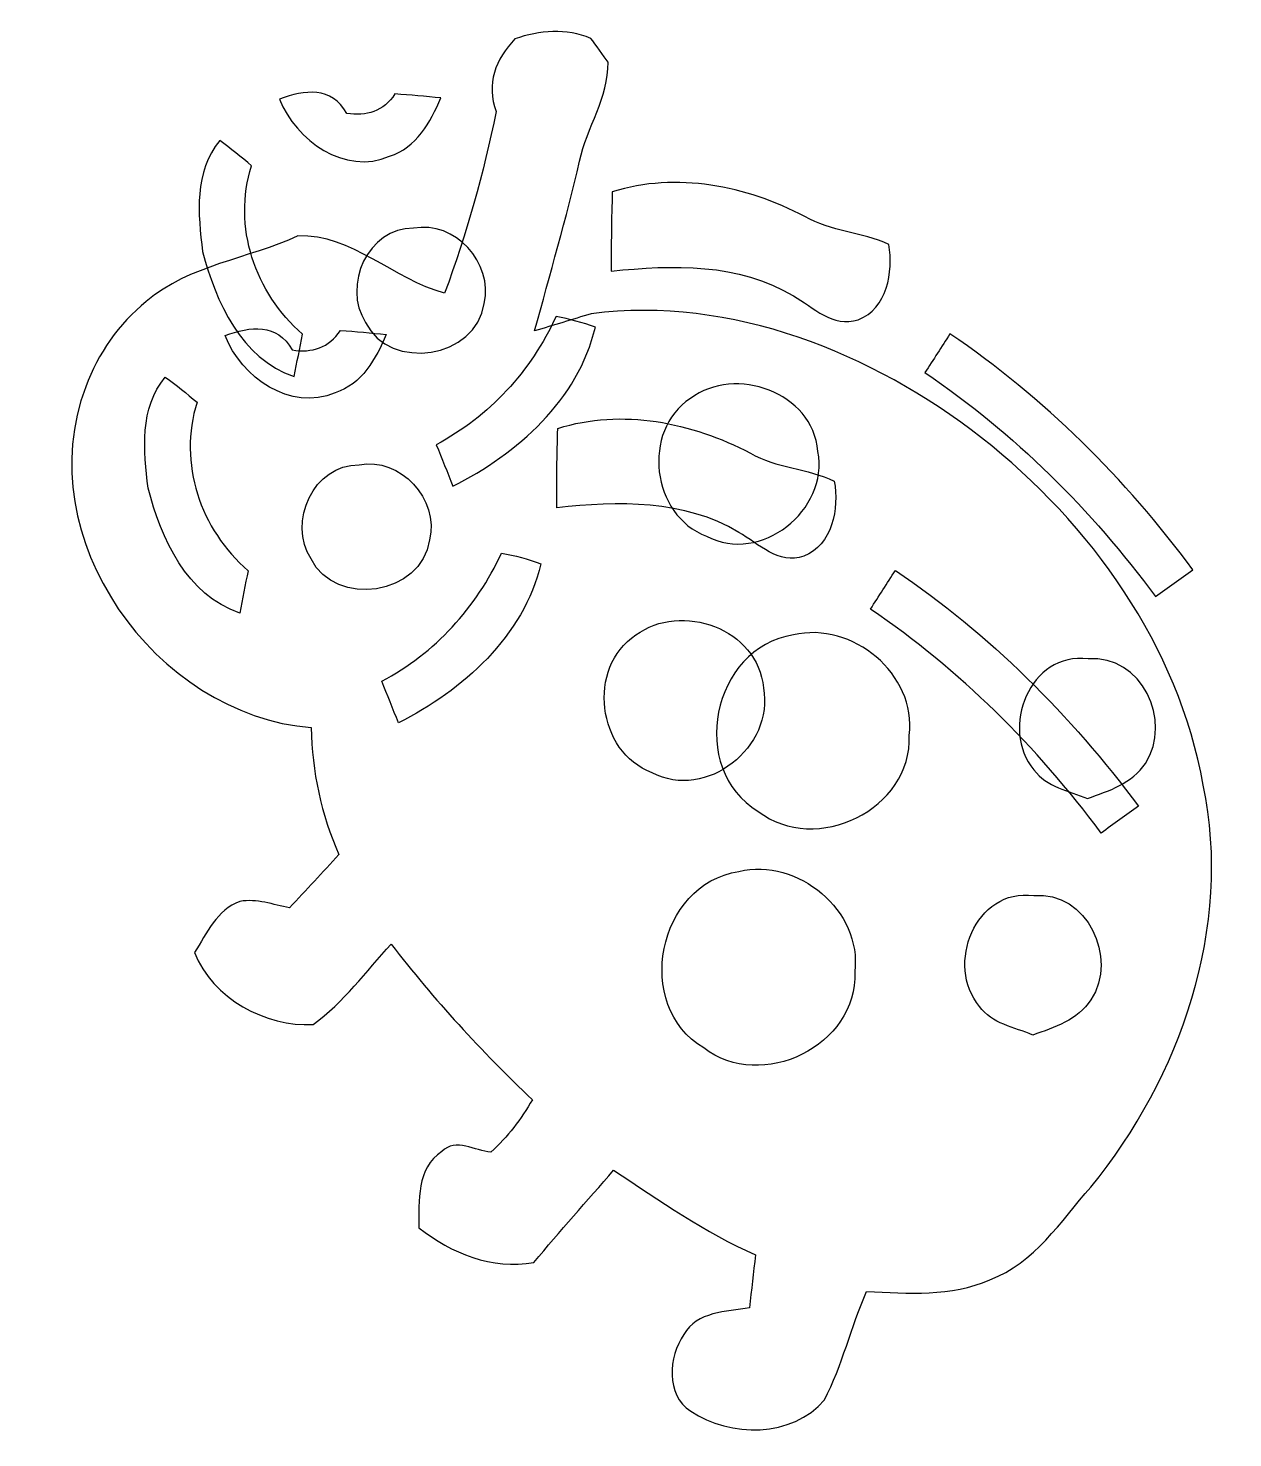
# Model space of a CAD drawing. Header units: centimetres. Extents: x -12.1 to 13.1, y -14.1 to 13.3.
# Drawn here: x -12.11 to -7.77, y -0.73 to 4.35 of the extents above; entities that cross this region are included whole.
import ezdxf

# ---------------------------------------------------------------- set-up
doc = ezdxf.new("R2010")
doc.units = ezdxf.units.CM
doc.header["$MEASUREMENT"] = 0
doc.layers.add('Camada 1', color=7, linetype='Continuous')

msp = doc.modelspace()

# ---------------------------------------------------------------- linework, layer by layer
at = {"layer": 'Camada 1', "color": 156}
for points, knots in [([(-10.35327, 4.31071), (-10.26332, 4.34244), (-10.16841, 4.3495), (-10.0788, 4.31281), (-10.0788, 4.31281), (-10.06328, 4.29165), (-10.0326, 4.24859), (-10.01707, 4.22709), (-10.01707, 4.22709), (-10.01565, 4.09904), (-10.09327, 3.99214), (-10.11973, 3.87042), (-10.11973, 3.87042), (-10.16807, 3.66475), (-10.22627, 3.46121), (-10.282, 3.25764), (-10.282, 3.25764), (-10.21392, 3.27883), (-10.14585, 3.29892), (-10.07775, 3.3201), (-10.07775, 3.3201), (-9.5701, 3.38394), (-9.06668, 3.17968), (-8.67052, 2.87276), (-8.67052, 2.87276), (-8.2754, 2.56125), (-7.96214, 2.12169), (-7.87149, 1.62005), (-7.87149, 1.62005), (-7.76528, 1.10676), (-7.95227, 0.56878), (-8.27753, 0.17049), (-8.27753, 0.17049), (-8.38512, 0.04702), (-8.48073, -0.10325), (-8.64089, -0.16323), (-8.64089, -0.16323), (-8.78059, -0.22568), (-8.93651, -0.21225), (-9.08503, -0.20522), (-9.08503, -0.20522), (-9.14148, -0.33327), (-9.17252, -0.47263), (-9.23744, -0.59679), (-9.23744, -0.59679), (-9.35315, -0.73297), (-9.57716, -0.73332), (-9.71932, -0.63737), (-9.71932, -0.63737), (-9.81105, -0.57846), (-9.7987, -0.44121), (-9.74437, -0.36114), (-9.74437, -0.36114), (-9.69746, -0.27719), (-9.59022, -0.27929), (-9.50766, -0.26413), (-9.50766, -0.26413), (-9.50025, -0.2006), (-9.49284, -0.13749), (-9.4858, -0.07396), (-9.4858, -0.07396), (-9.66782, 0.00716), (-9.83151, 0.12181), (-9.99697, 0.23188), (-9.99697, 0.23188), (-10.09257, 0.12075), (-10.19099, 0.01209), (-10.28448, -0.10114), (-10.28448, -0.10114), (-10.43616, -0.12795), (-10.58117, -0.06831), (-10.69899, 0.02373), (-10.69899, 0.02373), (-10.69828, 0.1204), (-10.70887, 0.23895), (-10.6161, 0.29927), (-10.6161, 0.29927), (-10.56599, 0.35005), (-10.49649, 0.3003), (-10.43935, 0.29714), (-10.43935, 0.29714), (-10.37866, 0.35112), (-10.33105, 0.41637), (-10.28978, 0.48589), (-10.28978, 0.48589), (-10.47392, 0.6598), (-10.64432, 0.84676), (-10.79917, 1.04713), (-10.79917, 1.04713), (-10.8895, 0.94767), (-10.97064, 0.83726), (-11.07964, 0.75681), (-11.07964, 0.75681), (-11.25179, 0.74834), (-11.44371, 0.85028), (-11.50755, 1.01716), (-11.50755, 1.01716), (-11.46346, 1.08561), (-11.42713, 1.1706), (-11.34422, 1.20061), (-11.34422, 1.20061), (-11.2839, 1.21226), (-11.22464, 1.18824), (-11.16535, 1.17801), (-11.16535, 1.17801), (-11.10575, 1.24188), (-11.04577, 1.30503), (-10.98721, 1.36959), (-10.98721, 1.36959), (-11.0507, 1.51422), (-11.08493, 1.66945), (-11.08705, 1.82748), (-11.08705, 1.82748), (-11.65078, 1.87333), (-12.10728, 2.51578), (-11.8995, 3.05621), (-11.8995, 3.05621), (-11.85645, 3.17617), (-11.78027, 3.2841), (-11.68148, 3.3642), (-11.68148, 3.3642), (-11.52626, 3.49649), (-11.31494, 3.51696), (-11.13503, 3.60057), (-11.13503, 3.60057), (-10.94101, 3.60725), (-10.7893, 3.44285), (-10.60621, 3.39383), (-10.60621, 3.39383), (-10.52718, 3.60691), (-10.46617, 3.82667), (-10.4203, 4.04895), (-10.4203, 4.04895), (-10.45804, 4.14737), (-10.42207, 4.23836), (-10.35327, 4.31071)], [0, 0, 0, 0, 0.0285714, 0.0285714, 0.0285714, 0.0285714, 0.0571429, 0.0571429, 0.0571429, 0.0571429, 0.0857143, 0.0857143, 0.0857143, 0.0857143, 0.1142857, 0.1142857, 0.1142857, 0.1142857, 0.1428571, 0.1428571, 0.1428571, 0.1428571, 0.1714286, 0.1714286, 0.1714286, 0.1714286, 0.2, 0.2, 0.2, 0.2, 0.2285714, 0.2285714, 0.2285714, 0.2285714, 0.2571429, 0.2571429, 0.2571429, 0.2571429, 0.2857143, 0.2857143, 0.2857143, 0.2857143, 0.3142857, 0.3142857, 0.3142857, 0.3142857, 0.3428571, 0.3428571, 0.3428571, 0.3428571, 0.3714286, 0.3714286, 0.3714286, 0.3714286, 0.4, 0.4, 0.4, 0.4, 0.4285714, 0.4285714, 0.4285714, 0.4285714, 0.4571429, 0.4571429, 0.4571429, 0.4571429, 0.4857143, 0.4857143, 0.4857143, 0.4857143, 0.5142857, 0.5142857, 0.5142857, 0.5142857, 0.5428571, 0.5428571, 0.5428571, 0.5428571, 0.5714286, 0.5714286, 0.5714286, 0.5714286, 0.6, 0.6, 0.6, 0.6, 0.6285714, 0.6285714, 0.6285714, 0.6285714, 0.6571429, 0.6571429, 0.6571429, 0.6571429, 0.6857143, 0.6857143, 0.6857143, 0.6857143, 0.7142857, 0.7142857, 0.7142857, 0.7142857, 0.7428571, 0.7428571, 0.7428571, 0.7428571, 0.7714286, 0.7714286, 0.7714286, 0.7714286, 0.8, 0.8, 0.8, 0.8, 0.8285714, 0.8285714, 0.8285714, 0.8285714, 0.8571429, 0.8571429, 0.8571429, 0.8571429, 0.8857143, 0.8857143, 0.8857143, 0.8857143, 0.9142857, 0.9142857, 0.9142857, 0.9142857, 0.9428571, 0.9428571, 0.9428571, 0.9428571, 1, 1, 1, 1]), ([(-11.39784, 3.24107), (-11.39784, 3.24107), (-11.39784, 3.24107), (-11.39784, 3.24107), (-11.39784, 3.24107), (-11.33857, 3.09114), (-11.16254, 2.96519), (-11.00097, 3.03506), (-11.00097, 3.03506), (-10.90395, 3.06503), (-10.85423, 3.15853), (-10.81647, 3.24496), (-10.81647, 3.24496), (-10.8715, 3.25058), (-10.92654, 3.25589), (-10.98192, 3.2594), (-10.98192, 3.2594), (-11.02248, 3.19732), (-11.08493, 3.17792), (-11.15548, 3.18922), (-11.15548, 3.18922), (-11.20981, 3.28693), (-11.30682, 3.27494), (-11.39784, 3.24107)], [0, 0, 0, 0, 0.1428571, 0.1428571, 0.1428571, 0.1428571, 0.2857143, 0.2857143, 0.2857143, 0.2857143, 0.4285714, 0.4285714, 0.4285714, 0.4285714, 0.5714286, 0.5714286, 0.5714286, 0.5714286, 0.7142857, 0.7142857, 0.7142857, 0.7142857, 1, 1, 1, 1]), ([(-11.67512, 2.6911), (-11.67512, 2.6911), (-11.67512, 2.6911), (-11.67512, 2.6911), (-11.67512, 2.6911), (-11.62751, 2.5094), (-11.53649, 2.30587), (-11.34493, 2.24024), (-11.34493, 2.24024), (-11.33506, 2.2914), (-11.32482, 2.34256), (-11.31459, 2.39334), (-11.31459, 2.39334), (-11.48604, 2.54082), (-11.5686, 2.78246), (-11.49839, 3.00085), (-11.49839, 3.00085), (-11.53613, 3.03151), (-11.57353, 3.06292), (-11.61304, 3.09114), (-11.61304, 3.09114), (-11.70616, 2.98038), (-11.69207, 2.82515), (-11.67512, 2.6911)], [0, 0, 0, 0, 0.1428571, 0.1428571, 0.1428571, 0.1428571, 0.2857143, 0.2857143, 0.2857143, 0.2857143, 0.4285714, 0.4285714, 0.4285714, 0.4285714, 0.5714286, 0.5714286, 0.5714286, 0.5714286, 0.7142857, 0.7142857, 0.7142857, 0.7142857, 1, 1, 1, 1]), ([(-10.1984, 2.90628), (-10.1984, 2.90628), (-10.1984, 2.90628), (-10.1984, 2.90628), (-10.1984, 2.90628), (-10.20122, 2.8114), (-10.20262, 2.7158), (-10.20228, 2.62054), (-10.20228, 2.62054), (-9.98214, 2.64383), (-9.74225, 2.65051), (-9.54576, 2.53162), (-9.54576, 2.53162), (-9.47379, 2.49035), (-9.40324, 2.41453), (-9.31186, 2.44556), (-9.31186, 2.44556), (-9.20816, 2.48508), (-9.18416, 2.61806), (-9.2018, 2.71649), (-9.2018, 2.71649), (-9.29846, 2.76234), (-9.41064, 2.76306), (-9.50412, 2.81739), (-9.50412, 2.81739), (-9.7151, 2.92781), (-9.96698, 2.97966), (-10.1984, 2.90628)], [0, 0, 0, 0, 0.125, 0.125, 0.125, 0.125, 0.25, 0.25, 0.25, 0.25, 0.375, 0.375, 0.375, 0.375, 0.5, 0.5, 0.5, 0.5, 0.625, 0.625, 0.625, 0.625, 0.75, 0.75, 0.75, 0.75, 1, 1, 1, 1]), ([(-10.91455, 2.77505), (-10.91455, 2.77505), (-10.91455, 2.77505), (-10.91455, 2.77505), (-10.91455, 2.77505), (-11.07857, 2.77822), (-11.17312, 2.56762), (-11.08775, 2.43568), (-11.08775, 2.43568), (-10.99992, 2.25753), (-10.68841, 2.30514), (-10.6602, 2.50448), (-10.6602, 2.50448), (-10.62631, 2.65017), (-10.76531, 2.80399), (-10.91455, 2.77505)], [0, 0, 0, 0, 0.2, 0.2, 0.2, 0.2, 0.4, 0.4, 0.4, 0.4, 0.6, 0.6, 0.6, 0.6, 1, 1, 1, 1]), ([(-10.83304, 1.99471), (-10.83304, 1.99471), (-10.83304, 1.99471), (-10.83304, 1.99471), (-10.83304, 1.99471), (-10.81257, 1.94496), (-10.79249, 1.89487), (-10.77271, 1.84478), (-10.77271, 1.84478), (-10.54024, 1.96191), (-10.32151, 2.15628), (-10.25943, 2.41838), (-10.25943, 2.41838), (-10.30565, 2.43533), (-10.35291, 2.44801), (-10.40125, 2.45683), (-10.40125, 2.45683), (-10.4919, 2.25963), (-10.64115, 2.09665), (-10.83304, 1.99471)], [0, 0, 0, 0, 0.1666667, 0.1666667, 0.1666667, 0.1666667, 0.3333333, 0.3333333, 0.3333333, 0.3333333, 0.5, 0.5, 0.5, 0.5, 0.6666667, 0.6666667, 0.6666667, 0.6666667, 1, 1, 1, 1]), ([(-9.07128, 2.25471), (-9.07128, 2.25471), (-9.07128, 2.25471), (-9.07128, 2.25471), (-9.07128, 2.25471), (-8.74955, 2.03632), (-8.47084, 1.75975), (-8.24012, 1.44721), (-8.24012, 1.44721), (-8.19533, 1.48001), (-8.15051, 1.51212), (-8.10536, 1.54385), (-8.10536, 1.54385), (-8.34844, 1.8723), (-8.64264, 2.1651), (-8.98132, 2.3944), (-8.98132, 2.3944), (-9.0113, 2.34783), (-9.04128, 2.30128), (-9.07128, 2.25471)], [0, 0, 0, 0, 0.1666667, 0.1666667, 0.1666667, 0.1666667, 0.3333333, 0.3333333, 0.3333333, 0.3333333, 0.5, 0.5, 0.5, 0.5, 0.6666667, 0.6666667, 0.6666667, 0.6666667, 1, 1, 1, 1]), ([(-9.91688, 2.16158), (-9.91688, 2.16158), (-9.91688, 2.16158), (-9.91688, 2.16158), (-9.91688, 2.16158), (-10.09398, 2.04445), (-10.05765, 1.73928), (-9.85866, 1.66487), (-9.85866, 1.66487), (-9.66324, 1.56148), (-9.417, 1.75834), (-9.45721, 1.97073), (-9.45721, 1.97073), (-9.47557, 2.18522), (-9.7546, 2.28151), (-9.91688, 2.16158)], [0, 0, 0, 0, 0.2, 0.2, 0.2, 0.2, 0.4, 0.4, 0.4, 0.4, 0.6, 0.6, 0.6, 0.6, 1, 1, 1, 1]), ([(-9.54576, 1.30889), (-9.54576, 1.30889), (-9.54576, 1.30889), (-9.54576, 1.30889), (-9.54576, 1.30889), (-9.84033, 1.26342), (-9.92712, 0.8242), (-9.67242, 0.67251), (-9.67242, 0.67251), (-9.46461, 0.51163), (-9.11643, 0.68061), (-9.12806, 0.9466), (-9.12806, 0.9466), (-9.10055, 1.16744), (-9.33339, 1.35971), (-9.54576, 1.30889)], [0, 0, 0, 0, 0.2, 0.2, 0.2, 0.2, 0.4, 0.4, 0.4, 0.4, 0.6, 0.6, 0.6, 0.6, 1, 1, 1, 1]), ([(-8.67863, 0.82244), (-8.67863, 0.82244), (-8.67863, 0.82244), (-8.67863, 0.82244), (-8.67863, 0.82244), (-8.63383, 0.75964), (-8.55269, 0.74727), (-8.48602, 0.71905), (-8.48602, 0.71905), (-8.40876, 0.74586), (-8.32408, 0.77373), (-8.27681, 0.8457), (-8.27681, 0.8457), (-8.17769, 0.99742), (-8.29057, 1.2394), (-8.48283, 1.22211), (-8.48283, 1.22211), (-8.6931, 1.25036), (-8.80315, 0.96989), (-8.67863, 0.82244)], [0, 0, 0, 0, 0.1666667, 0.1666667, 0.1666667, 0.1666667, 0.3333333, 0.3333333, 0.3333333, 0.3333333, 0.5, 0.5, 0.5, 0.5, 0.6666667, 0.6666667, 0.6666667, 0.6666667, 1, 1, 1, 1])]:
    msp.add_open_spline(points, degree=3, knots=knots, dxfattribs=at)
at = {"layer": 'Camada 1', "color": 7}
for points, knots in [([(-11.2014, 4.09397), (-11.11037, 4.12784), (-11.01336, 4.13985), (-10.95903, 4.04213), (-10.95903, 4.04213), (-10.88848, 4.03083), (-10.82604, 4.05024), (-10.78547, 4.11232), (-10.78547, 4.11232), (-10.73008, 4.10879), (-10.67505, 4.1035), (-10.62002, 4.09787), (-10.62002, 4.09787), (-10.65777, 4.01143), (-10.70751, 3.91795), (-10.80452, 3.88796), (-10.80452, 3.88796), (-10.9661, 3.81811), (-11.14213, 3.94404), (-11.2014, 4.09397)], [0, 0, 0, 0, 0.1666667, 0.1666667, 0.1666667, 0.1666667, 0.3333333, 0.3333333, 0.3333333, 0.3333333, 0.5, 0.5, 0.5, 0.5, 0.6666667, 0.6666667, 0.6666667, 0.6666667, 1, 1, 1, 1]), ([(-11.47867, 3.544), (-11.49562, 3.67805), (-11.50972, 3.83329), (-11.41659, 3.94404), (-11.41659, 3.94404), (-11.37708, 3.91583), (-11.33968, 3.88443), (-11.30194, 3.85375), (-11.30194, 3.85375), (-11.37214, 3.63536), (-11.28959, 3.39372), (-11.11814, 3.24626), (-11.11814, 3.24626), (-11.12837, 3.19546), (-11.1386, 3.1443), (-11.14848, 3.09316), (-11.14848, 3.09316), (-11.34004, 3.15877), (-11.43105, 3.36232), (-11.47867, 3.544)], [0, 0, 0, 0, 0.1666667, 0.1666667, 0.1666667, 0.1666667, 0.3333333, 0.3333333, 0.3333333, 0.3333333, 0.5, 0.5, 0.5, 0.5, 0.6666667, 0.6666667, 0.6666667, 0.6666667, 1, 1, 1, 1]), ([(-10.00195, 3.7592), (-9.77053, 3.83258), (-9.51865, 3.78071), (-9.30769, 3.6703), (-9.30769, 3.6703), (-9.21419, 3.61597), (-9.10201, 3.61526), (-9.00535, 3.56941), (-9.00535, 3.56941), (-8.98771, 3.47098), (-9.0117, 3.33798), (-9.11542, 3.29847), (-9.11542, 3.29847), (-9.20679, 3.26743), (-9.27735, 3.34327), (-9.34931, 3.38454), (-9.34931, 3.38454), (-9.54581, 3.50343), (-9.78569, 3.49673), (-10.00583, 3.47345), (-10.00583, 3.47345), (-10.00618, 3.5687), (-10.00478, 3.6643), (-10.00195, 3.7592)], [0, 0, 0, 0, 0.1428571, 0.1428571, 0.1428571, 0.1428571, 0.2857143, 0.2857143, 0.2857143, 0.2857143, 0.4285714, 0.4285714, 0.4285714, 0.4285714, 0.5714286, 0.5714286, 0.5714286, 0.5714286, 0.7142857, 0.7142857, 0.7142857, 0.7142857, 1, 1, 1, 1]), ([(-10.71809, 3.62795), (-10.56887, 3.6569), (-10.42987, 3.50307), (-10.46374, 3.35738), (-10.46374, 3.35738), (-10.49196, 3.15806), (-10.80346, 3.11043), (-10.8913, 3.2886), (-10.8913, 3.2886), (-10.97667, 3.42053), (-10.88213, 3.63114), (-10.71809, 3.62795)], [0, 0, 0, 0, 0.25, 0.25, 0.25, 0.25, 0.5, 0.5, 0.5, 0.5, 1, 1, 1, 1]), ([(-10.6366, 2.84762), (-10.44469, 2.94957), (-10.29547, 3.11255), (-10.2048, 3.30975), (-10.2048, 3.30975), (-10.15646, 3.30093), (-10.1092, 3.28824), (-10.06298, 3.2713), (-10.06298, 3.2713), (-10.12507, 3.00918), (-10.34379, 2.81481), (-10.57627, 2.69769), (-10.57627, 2.69769), (-10.59603, 2.74778), (-10.61613, 2.79788), (-10.6366, 2.84762)], [0, 0, 0, 0, 0.2, 0.2, 0.2, 0.2, 0.4, 0.4, 0.4, 0.4, 0.6, 0.6, 0.6, 0.6, 1, 1, 1, 1]), ([(-8.87483, 3.10761), (-8.84484, 3.15419), (-8.81486, 3.20075), (-8.78487, 3.24731), (-8.78487, 3.24731), (-8.4462, 3.018), (-8.15199, 2.7252), (-7.90892, 2.39676), (-7.90892, 2.39676), (-7.95408, 2.36502), (-7.99888, 2.33291), (-8.04368, 2.30011), (-8.04368, 2.30011), (-8.2744, 2.61267), (-8.55309, 2.88924), (-8.87483, 3.10761)], [0, 0, 0, 0, 0.2, 0.2, 0.2, 0.2, 0.4, 0.4, 0.4, 0.4, 0.6, 0.6, 0.6, 0.6, 1, 1, 1, 1]), ([(-9.72043, 3.01449), (-9.55815, 3.13443), (-9.27911, 3.03812), (-9.26076, 2.82363), (-9.26076, 2.82363), (-9.22055, 2.61126), (-9.46679, 2.4144), (-9.66222, 2.51777), (-9.66222, 2.51777), (-9.86119, 2.59221), (-9.89753, 2.89736), (-9.72043, 3.01449)], [0, 0, 0, 0, 0.25, 0.25, 0.25, 0.25, 0.5, 0.5, 0.5, 0.5, 1, 1, 1, 1]), ([(-9.34931, 2.16181), (-9.13694, 2.21262), (-8.9041, 2.02035), (-8.93162, 1.79951), (-8.93162, 1.79951), (-8.91998, 1.53353), (-9.26817, 1.36455), (-9.47596, 1.52541), (-9.47596, 1.52541), (-9.73067, 1.6771), (-9.64388, 2.11632), (-9.34931, 2.16181)], [0, 0, 0, 0, 0.25, 0.25, 0.25, 0.25, 0.5, 0.5, 0.5, 0.5, 1, 1, 1, 1]), ([(-8.48218, 1.67534), (-8.60671, 1.82279), (-8.49665, 2.10326), (-8.28639, 2.07503), (-8.28639, 2.07503), (-8.09412, 2.09232), (-7.98124, 1.85032), (-8.08037, 1.69862), (-8.08037, 1.69862), (-8.12764, 1.62665), (-8.21231, 1.59878), (-8.28957, 1.57198), (-8.28957, 1.57198), (-8.35625, 1.60019), (-8.43738, 1.61254), (-8.48218, 1.67534)], [0, 0, 0, 0, 0.2, 0.2, 0.2, 0.2, 0.4, 0.4, 0.4, 0.4, 0.6, 0.6, 0.6, 0.6, 1, 1, 1, 1])]:
    msp.add_open_spline(points, degree=3, knots=knots, dxfattribs=at)

doc.saveas('drawing.dxf')
